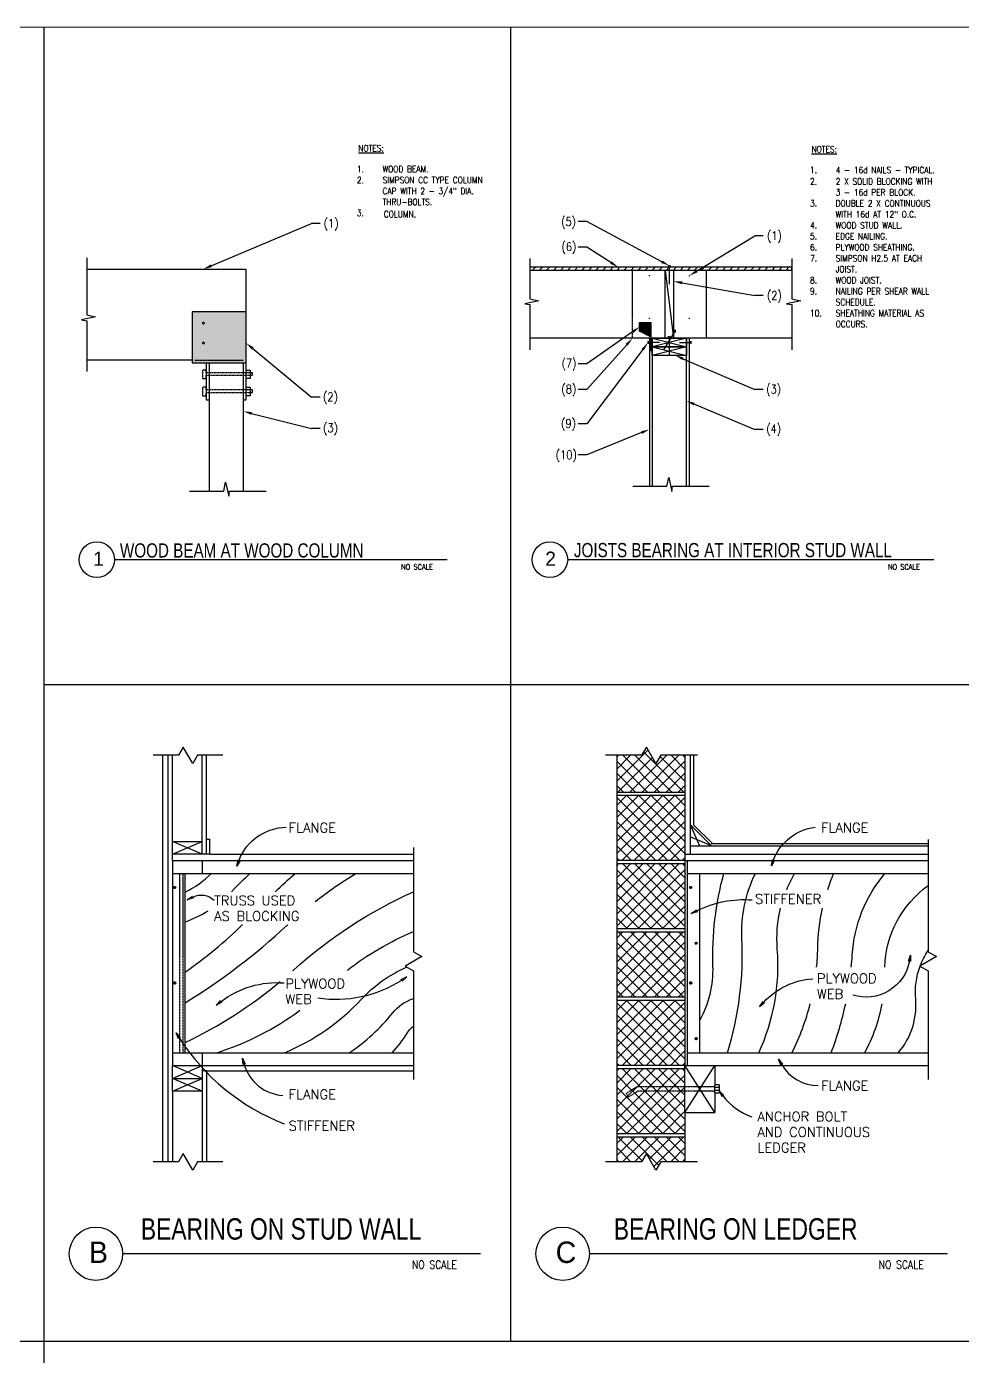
# Model space of a CAD drawing. Header units: inches. Extents: x 26998 to 46838, y -509 to 4343.
# Drawn here: x 38542 to 38936, y 3731 to 4292 of the extents above; entities that cross this region are included whole.
import ezdxf

# ---------------------------------------------------------------- set-up
doc = ezdxf.new("R2010")
doc.units = ezdxf.units.IN
doc.header["$LTSCALE"] = 0.5
doc.header["$MEASUREMENT"] = 0
doc.linetypes.add('HIDDEN', pattern=[0.375, 0.25, -0.125])
for name, color, linetype in [('BAR', 7, 'Continuous'), ('ELE', 3, 'Continuous'), ('HID', 3, 'HIDDEN'), ('N', 3, 'Continuous'), ('NTS', 7, 'Continuous'), ('R-AGSFINE', 4, 'Continuous'), ('R-AGSHEAVY', 1, 'Continuous'), ('R-AGSMEDIUM', 2, 'Continuous'), ('R-AGSTEXT', 6, 'Continuous'), ('SEC', 7, 'Continuous'), ('SIMP', 30, 'Continuous'), ('SYM', 2, 'Continuous'), ('TITLE', 7, 'Continuous'), ('Title Block', 7, 'Continuous')]:
    doc.layers.add(name, color=color, linetype=linetype)
doc.layers.add('M-TEXT', color=7, linetype='Continuous', lineweight=30)
doc.styles.add('AGSROMANS', font='romans')
doc.styles.add('BOLD', font='')
doc.styles.add('N', font='SIMPLEX', dxfattribs={"width": 0.85, "height": 1.125})
doc.styles.add('notes', font='simplex.shx', dxfattribs={"height": 4.5})
doc.styles.get('BOLD').set_extended_font_data('Futura Lt BT')

# ---------------------------------------------------------------- blocks, each defined once
blk = doc.blocks.new('*X813')
at = {"color": 0}
for p, q in [((244.46, 166.5), (244.96, 167)), ((245.7, 166.5), (246.2, 167)), ((246.93, 166.5), (247.43, 167)), ((248.17, 166.5), (248.67, 167)), ((249.41, 166.5), (249.91, 167)), ((250.65, 166.5), (251.15, 167)), ((251.88, 166.5), (252.38, 167)), ((253.12, 166.5), (253.62, 167)), ((254.36, 166.5), (254.86, 167)), ((255.6, 166.5), (256.1, 167)), ((256.83, 166.5), (257.33, 167)), ((258.07, 166.5), (258.57, 167)), ((259.31, 166.5), (259.81, 167)), ((260.55, 166.5), (261.05, 167)), ((261.78, 166.5), (262.28, 167)), ((263.02, 166.5), (263.52, 167)), ((264.26, 166.5), (264.76, 167)), ((265.49, 166.5), (265.99, 167)), ((266.73, 166.5), (267.23, 167)), ((267.97, 166.5), (268.47, 167)), ((269.21, 166.5), (269.71, 167)), ((270.44, 166.5), (270.94, 167)), ((271.68, 166.5), (272.18, 167)), ((272.92, 166.5), (273.42, 167)), ((274.16, 166.5), (274.66, 167)), ((275.39, 166.5), (275.89, 167)), ((276.63, 166.5), (277.13, 167)), ((277.87, 166.5), (278.37, 167)), ((279.11, 166.5), (279.61, 167)), ((280.34, 166.5), (280.84, 167)), ((281.58, 166.5), (282.08, 167)), ((282.82, 166.5), (283.32, 167)), ((284.06, 166.5), (284.56, 167)), ((285.29, 166.5), (285.79, 167)), ((286.53, 166.5), (287.03, 167)), ((287.77, 166.5), (288.27, 167)), ((289.01, 166.5), (289.51, 167))]:
    blk.add_line(p, q, dxfattribs=at)
blk = doc.blocks.new('*X814')
at = {"color": 0}
for p, q in [((263.25, 157.125), (265.25, 157.125)), ((263.25, 157), (265.25, 157)), ((263.25, 156.875), (265.25, 156.875)), ((263.25, 156.75), (265.25, 156.75)), ((263.25, 156.625), (265.25, 156.625)), ((263.5, 155.625), (263.5, 157.25)), ((264, 155.375), (264, 157.25)), ((264.5, 155.125), (264.5, 157.25)), ((265, 154.875), (265, 157.25)), ((263.25, 156.5), (265.25, 156.5)), ((263.25, 156.375), (265.25, 156.375)), ((263.25, 156.25), (265.25, 156.25)), ((263.25, 156.125), (265.25, 156.125)), ((263.25, 156), (265.25, 156)), ((263.25, 155.875), (265.25, 155.875)), ((263.25, 155.75), (265.25, 155.75)), ((263.5, 155.625), (265.25, 155.625)), ((263.75, 155.5), (265.25, 155.5)), ((264, 155.375), (265.25, 155.375)), ((264.25, 155.25), (265.25, 155.25)), ((264.5, 155.125), (265.25, 155.125)), ((264.75, 155), (265.25, 155)), ((265, 154.875), (265.25, 154.875))]:
    blk.add_line(p, q, dxfattribs=at)
blk = doc.blocks.new('*X815')
at = {"color": 0}
for p, q in [((0.3, 23.85), (0.42, 23.98)), ((0.3, 23.81), (0.46, 23.97)), ((0.32, 23.78), (0.49, 23.96)), ((0.32, 23.92), (0.36, 23.96)), ((0.34, 23.76), (0.51, 23.94)), ((0.36, 23.74), (0.53, 23.91)), ((0.39, 23.73), (0.54, 23.88)), ((0.44, 23.73), (0.55, 23.84))]:
    blk.add_line(p, q, dxfattribs=at)
blk = doc.blocks.new('*X816')
at = {"color": 0}
for p, q in [((0.3, 12.63), (0.46, 12.79)), ((0.3, 12.67), (0.42, 12.79)), ((0.32, 12.6), (0.49, 12.77)), ((0.33, 12.74), (0.34, 12.76)), ((0.33, 12.58), (0.51, 12.75)), ((0.36, 12.56), (0.53, 12.73)), ((0.39, 12.54), (0.54, 12.7)), ((0.43, 12.54), (0.55, 12.66))]:
    blk.add_line(p, q, dxfattribs=at)
blk = doc.blocks.new('AGSARROW')
for points in [[(-1, 0.17), (0, 0), (-1, -0.17)], [(0, 0), (-1, 0)]]:
    blk.add_lwpolyline(points)
blk = doc.blocks.new('*X817')
at = {"color": 0}
for p, q in [((47.62, 36.31), (51.29, 39.98)), ((47.62, 37.72), (49.24, 39.34)), ((47.62, 39.13), (47.82, 39.34)), ((47.73, 35), (51.81, 39.08)), ((52.68, 35), (48.34, 39.34)), ((49.14, 35), (53.48, 39.34)), ((54.1, 35), (49.76, 39.34)), ((50.56, 35), (54.9, 39.34)), ((55.51, 35), (50.77, 39.74)), ((55.62, 36.3), (52.71, 39.21)), ((55.62, 37.72), (54, 39.34)), ((55.62, 39.13), (55.41, 39.34)), ((51.27, 35), (47.62, 38.65)), ((51.97, 35), (55.62, 38.65)), ((49.85, 35), (47.62, 37.23)), ((53.38, 35), (55.62, 37.24)), ((48.44, 35), (47.62, 35.82)), ((47.62, 27.82), (54.42, 34.62)), ((47.62, 29.24), (53.01, 34.62)), ((47.62, 30.65), (51.6, 34.62)), ((47.62, 32.06), (50.18, 34.62)), ((47.62, 33.48), (48.77, 34.62)), ((55.02, 27), (47.62, 34.4)), ((48.21, 27), (55.62, 34.41)), ((55.62, 27.82), (48.81, 34.62)), ((55.62, 29.23), (50.23, 34.62)), ((55.62, 30.65), (51.64, 34.62)), ((55.62, 32.06), (53.06, 34.62)), ((55.62, 33.48), (54.47, 34.62)), ((54.8, 35), (55.62, 35.82)), ((53.61, 27), (47.62, 32.99)), ((49.63, 27), (55.62, 32.99)), ((52.2, 27), (47.62, 31.58)), ((51.04, 27), (55.62, 31.58)), ((50.78, 27), (47.62, 30.16)), ((52.46, 27), (55.62, 30.16)), ((49.37, 27), (47.62, 28.75)), ((53.87, 27), (55.62, 28.75)), ((47.95, 27), (47.62, 27.33)), ((47.62, 19.34), (54.91, 26.62)), ((47.62, 20.75), (53.5, 26.62)), ((47.62, 22.16), (52.08, 26.62)), ((47.62, 23.58), (50.67, 26.62)), ((47.62, 24.99), (49.25, 26.62)), ((47.62, 26.41), (47.84, 26.62)), ((55.62, 19.33), (48.33, 26.62)), ((55.62, 20.75), (49.74, 26.62)), ((55.62, 22.16), (51.16, 26.62)), ((55.62, 23.58), (52.57, 26.62)), ((55.62, 24.99), (53.99, 26.62)), ((55.28, 27), (55.62, 27.34)), ((55.62, 26.4), (55.4, 26.62)), ((54.54, 19), (47.62, 25.92)), ((48.7, 19), (55.62, 25.92)), ((53.12, 19), (47.62, 24.5)), ((50.11, 19), (55.62, 24.51)), ((51.71, 19), (47.62, 23.09)), ((51.53, 19), (55.62, 23.09)), ((50.3, 19), (47.62, 21.68)), ((48.88, 19), (47.62, 20.26)), ((52.94, 19), (55.62, 21.68)), ((54.36, 19), (55.62, 20.26)), ((47.62, 12.26), (53.98, 18.62)), ((47.62, 13.68), (52.57, 18.62)), ((47.62, 15.09), (51.15, 18.62)), ((47.62, 16.51), (49.74, 18.62)), ((47.62, 17.92), (48.32, 18.62)), ((54.05, 11), (47.62, 17.43)), ((47.77, 11), (55.39, 18.62)), ((55.47, 11), (47.84, 18.62)), ((49.18, 11), (55.62, 17.44)), ((55.62, 12.26), (49.26, 18.62)), ((55.62, 13.68), (50.67, 18.62)), ((55.62, 15.09), (52.09, 18.62)), ((55.62, 16.5), (53.5, 18.62)), ((55.62, 17.92), (54.91, 18.62)), ((52.64, 11), (47.62, 16.02)), ((50.6, 11), (55.62, 16.02)), ((51.23, 11), (47.62, 14.61)), ((52.01, 11), (55.62, 14.61)), ((49.81, 11), (47.62, 13.19)), ((53.43, 11), (55.62, 13.19)), ((48.4, 11), (47.62, 11.78)), ((54.84, 11), (55.62, 11.78)), ((47.62, 9.44), (48.81, 10.62)), ((47.62, 8.02), (50.22, 10.62)), ((47.62, 6.61), (51.64, 10.62)), ((47.62, 5.19), (53.05, 10.62)), ((47.62, 3.78), (54.47, 10.62)), ((54.98, 3), (47.62, 10.36)), ((48.25, 3), (55.62, 10.37)), ((55.62, 3.78), (48.77, 10.62)), ((55.62, 5.19), (50.19, 10.62)), ((55.62, 6.61), (51.6, 10.62)), ((55.62, 8.02), (53.01, 10.62)), ((55.62, 9.43), (54.43, 10.62)), ((53.57, 3), (47.62, 8.95)), ((49.67, 3), (55.62, 8.95)), ((52.15, 3), (47.62, 7.53)), ((51.08, 3), (55.62, 7.54)), ((50.74, 3), (47.62, 6.12)), ((49.33, 3), (47.62, 4.71)), ((52.5, 3), (55.62, 6.12)), ((53.91, 3), (55.62, 4.71)), ((47.91, 3), (47.62, 3.29)), ((55.33, 3), (55.62, 3.29)), ((47.62, 2.37), (47.88, 2.62)), ((47.62, 0.95), (49.29, 2.62)), ((47.62, -0.46), (50.71, 2.62)), ((49.37, 0.13), (47.62, 1.88)), ((50.41, 0.5), (48.29, 2.62)), ((51.83, 0.5), (49.7, 2.62)), ((50, 0.5), (52.12, 2.62)), ((53.24, 0.5), (51.12, 2.62)), ((51.41, 0.5), (53.54, 2.62)), ((54.65, 0.5), (52.53, 2.62)), ((52.83, 0.5), (54.95, 2.62)), ((55.62, 0.95), (53.94, 2.62)), ((54.24, 0.5), (55.62, 1.88)), ((55.62, 2.36), (55.36, 2.62)), ((53.08, -5), (47.62, 0.46)), ((47.62, -3.29), (50.91, 0)), ((47.62, -4.71), (52.33, 0)), ((48.74, -5), (53.74, 0)), ((48.94, -0.56), (50, 0.5)), ((49.73, -0.23), (49.37, 0.13)), ((50.15, -5), (55.15, 0)), ((50.91, 0), (50.41, 0.5)), ((50.91, 0), (51.41, 0.5)), ((55.62, -4.71), (50.91, 0)), ((52.33, 0), (51.83, 0.5)), ((52.33, 0), (52.83, 0.5)), ((55.62, -3.29), (52.33, 0)), ((53.74, 0), (53.24, 0.5)), ((53.74, 0), (54.24, 0.5)), ((55.62, -1.88), (53.74, 0)), ((55.15, 0), (54.65, 0.5)), ((55.15, 0), (55.62, 0.47)), ((55.62, -0.47), (55.15, 0)), ((47.62, -1.88), (48.94, -0.56)), ((51.67, -5), (47.62, -0.95)), ((54.5, -5), (49.73, -0.23)), ((51.57, -5), (55.62, -0.95)), ((50.25, -5), (47.62, -2.37)), ((52.98, -5), (55.62, -2.36)), ((48.84, -5), (47.62, -3.78)), ((54.4, -5), (55.62, -3.78)), ((47.62, -7.53), (49.78, -5.38)), ((47.62, -6.12), (48.37, -5.38)), ((50.59, -8.17), (47.8, -5.38)), ((48.3, -8.27), (51.19, -5.38)), ((52.54, -8.7), (49.22, -5.38)), ((49.71, -8.27), (52.61, -5.38)), ((53.52, -8.27), (50.63, -5.38)), ((51.47, -7.93), (54.02, -5.38)), ((51.98, -8.83), (55.44, -5.38)), ((54.94, -8.27), (52.04, -5.38)), ((55.62, -7.54), (53.46, -5.38)), ((55.62, -6.12), (54.87, -5.38)), ((49.28, -8.27), (47.62, -6.61)), ((53.96, -8.27), (55.62, -6.61)), ((47.87, -8.27), (47.62, -8.02)), ((55.37, -8.27), (55.62, -8.02))]:
    blk.add_line(p, q, dxfattribs=at)

msp = doc.modelspace()

# ---------------------------------------------------------------- linework, layer by layer
msp.add_lwpolyline([(38251.6540277, 4291.6919129, 0.5, 0.5, 0), (39746.7132624, 4291.6919129, 0, 0, 0), (39746.7132624, 3165.2426914, 0.5, 0.5, 0), (38251.6540277, 3165.2426914, 0.5, 0.5, 0)], format="xyseb")
at = {"layer": 'BAR', "color": 7}
msp.add_line((38805.0756207, 4163.4894547), (38805.0756207, 4155.0894547), dxfattribs=at)
for points in [[(38812.8756207, 4183.2894547), (38812.8756207, 4191.0894547), (38812.2756207, 4191.0894547), (38813.4756207, 4191.0894547)], [(38810.4756207, 4155.6894547), (38815.2756207, 4163.4894547), (38815.2756207, 4164.0894547), (38815.2756207, 4162.8894547)], [(38808.6756207, 4158.6894547), (38803.8756207, 4158.6894547), (38803.8756207, 4159.2894547), (38803.8756207, 4158.0894547)], [(38812.8756207, 4153.2894547), (38812.8756207, 4161.0894547), (38812.2756207, 4161.0894547), (38813.4756207, 4161.0894547)], [(38817.0756207, 4158.6894547), (38821.8756207, 4158.6894547), (38821.8756207, 4159.2894547), (38821.8756207, 4158.0894547)]]:
    msp.add_lwpolyline(points, dxfattribs=at)
for points, const_width in [([(38804.3256207, 4186.8894547, 1), (38804.6256207, 4186.8894547, 1)], 0.3), ([(38821.1256207, 4186.8894547, 1), (38821.4256207, 4186.8894547, 1)], 0.3), ([(38616.1070224, 4166.8894547, 1), (38616.7070224, 4166.8894547, 1)], 0.6), ([(38804.3256207, 4168.8894547, 1), (38804.6256207, 4168.8894547, 1)], 0.3), ([(38821.1256207, 4168.8894547, 1), (38821.4256207, 4168.8894547, 1)], 0.3), ([(38801.3256207, 4165.8894547, 1), (38801.6256207, 4165.8894547, 1)], 0.3), ([(38802.5256207, 4163.4894547, 1), (38802.8256207, 4163.4894547, 1)], 0.3), ([(38803.7256207, 4165.8894547, 1), (38804.0256207, 4165.8894547, 1)], 0.3), ([(38616.1070224, 4158.4894547, 1), (38616.7070224, 4158.4894547, 1)], 0.6)]:
    msp.add_lwpolyline(points, format="xyb", close=True, dxfattribs=dict(at, const_width=const_width))
at = {"layer": 'ELE', "color": 7}
for p, q in [((38800.2756207, 4167.0894547), (38805.0756207, 4167.0894547)), ((38800.2756207, 4163.4894547), (38800.2756207, 4167.0894547)), ((38805.0756207, 4167.0894547), (38805.0756207, 4161.0894547)), ((38805.0756207, 4161.0894547), (38800.2756207, 4163.4894547))]:
    msp.add_line(p, q, dxfattribs=at)
at = {"layer": 'ELE', "color": 7, "linetype": 'HIDDEN'}
for points in [[(38617.6070224, 4144.8758299), (38637.0561466, 4144.8758299), (38637.0561466, 4145.9023789), (38617.6070224, 4145.9023789), (38617.6070224, 4147.0894547), (38615.9672621, 4147.0894547), (38615.9672621, 4143.4894547), (38617.6070224, 4143.4894547)], [(38617.6070224, 4137.6758299), (38637.0561466, 4137.6758299), (38637.0561466, 4138.7023789), (38617.6070224, 4138.7023789), (38617.6070224, 4139.8894547), (38615.9672621, 4139.8894547), (38615.9672621, 4136.2894547), (38617.6070224, 4136.2894547)]]:
    msp.add_lwpolyline(points, close=True, dxfattribs=at)
at = {"layer": 'ELE', "color": 7}
for points in [[(38636.1631843, 4147.0894547), (38636.1631843, 4143.4894547), (38634.4070224, 4143.4894547), (38634.4070224, 4147.0894547)], [(38636.1631843, 4139.8894547), (38636.1631843, 4136.2894547), (38634.4070224, 4136.2894547), (38634.4070224, 4139.8894547)]]:
    msp.add_lwpolyline(points, close=True, dxfattribs=at)
at = {"layer": 'HID', "color": 7}
for p, q in [((38797.2756207, 4160.4894547), (38797.2756207, 4189.2894547)), ((38612.8070224, 4151.2894547), (38633.2070224, 4151.2894547))]:
    msp.add_line(p, q, dxfattribs=at)
at = {"layer": 'M-TEXT'}
for p, q in [((38745.9668599, 3737.4171344), (38745.9668599, 4291.6919129)), ((38549.1759163, 4014.5545236), (39336.3396909, 4014.5545236))]:
    msp.add_line(p, q, dxfattribs=at)
at = {"layer": 'N', "color": 7}
for p, q in [((38619.7249098, 4191.0864599), (38662.0070224, 4208.8894547)), ((38665.6070224, 4208.8894547), (38662.0070224, 4208.8894547)), ((38778.0756207, 4209.6894547), (38774.4756207, 4209.6894547)), ((38809.7006667, 4192.7864129), (38778.0756207, 4209.6894547)), ((38824.3507355, 4188.7612637), (38848.8756207, 4203.6894547)), ((38852.4756207, 4203.6894547), (38848.8756207, 4203.6894547)), ((38778.0756207, 4198.8894547), (38774.4756207, 4198.8894547)), ((38788.2384393, 4192.4222065), (38778.0756207, 4198.8894547)), ((38818.221466, 4183.8673766), (38848.8756207, 4178.4894547)), ((38852.4756207, 4178.4894547), (38848.8756207, 4178.4894547)), ((38797.3301306, 4163.2196508), (38778.0756207, 4149.6894547)), ((38637.1824847, 4156.1966815), (38662.0070224, 4135.6894547)), ((38794.8839108, 4157.7987811), (38778.0756207, 4138.8894547)), ((38801.7075619, 4155.8155164), (38778.0756207, 4124.4894547)), ((38818.5845428, 4151.8713452), (38848.8756207, 4138.8894547)), ((38778.0756207, 4149.6894547), (38774.4756207, 4149.6894547)), ((38778.0756207, 4138.8894547), (38774.4756207, 4138.8894547)), ((38852.4756207, 4138.8894547), (38848.8756207, 4138.8894547)), ((38665.6070224, 4135.6894547), (38662.0070224, 4135.6894547)), ((38636.6995354, 4128.8163264), (38662.0070224, 4122.4894547)), ((38823.3986976, 4132.7048393), (38848.8756207, 4122.0894547)), ((38665.6070224, 4122.4894547), (38662.0070224, 4122.4894547)), ((38778.0756207, 4124.4894547), (38774.4756207, 4124.4894547)), ((38852.4756207, 4122.0894547), (38848.8756207, 4122.0894547)), ((38801.1436516, 4120.7263764), (38778.0756207, 4111.2894547)), ((38778.0756207, 4111.2894547), (38774.4756207, 4111.2894547))]:
    msp.add_line(p, q, dxfattribs=at)
for points in [[(38619.957744, 4190.5334787), (38619.4920756, 4191.6394411), (38616.4070224, 4189.6894547)], [(38788.5605646, 4192.9284034), (38787.916314, 4191.9160096), (38791.2756207, 4190.4894547)], [(38809.983493, 4193.3155719), (38809.4178403, 4192.2572539), (38812.8756207, 4191.0894547)], [(38824.6627036, 4188.2487446), (38824.0387673, 4189.2737828), (38821.2756207, 4186.8894547)], [(38818.1177863, 4183.2764024), (38818.3251456, 4184.4583508), (38814.6756207, 4184.4894547)], [(38796.9851632, 4163.7105659), (38797.6750979, 4162.7287358), (38800.2756207, 4165.2894547)], [(38636.8003558, 4155.7341044), (38637.5646136, 4156.6592585), (38634.4070224, 4158.4894547)], [(38794.4354653, 4158.1973994), (38795.3323564, 4157.4001628), (38797.2756207, 4160.4894547)], [(38801.2285722, 4156.1768595), (38802.1865517, 4155.4541733), (38803.8756207, 4158.6894547)], [(38818.3481912, 4151.3198582), (38818.8208944, 4152.4228322), (38815.2756207, 4153.2894547)], [(38823.1679284, 4132.1509932), (38823.6294668, 4133.2586855), (38820.0756207, 4134.0894547)], [(38636.554014, 4128.2342409), (38636.8450568, 4129.3984119), (38633.2070224, 4129.6894547)], [(38800.9164719, 4121.2817046), (38801.3708313, 4120.1710483), (38804.4756207, 4122.0894547)]]:
    msp.add_solid(points, dxfattribs=at)
at = {"layer": 'R-AGSFINE'}
for p, q in [((38821.704876, 3955.4123768), (38825.5232526, 3946.5028314)), ((38615.9027612, 3942.9028314), (38603.3027612, 3948.3028314)), ((38603.3027612, 3942.9028314), (38615.9027612, 3948.3028314)), ((38830.6144215, 3946.5028314), (38821.704876, 3950.321208)), ((38603.3027612, 3848.4028314), (38615.9027612, 3853.8028314)), ((38615.9027612, 3848.4028314), (38603.3027612, 3853.8028314)), ((38832.054876, 3834.0028314), (38819.454876, 3853.8028314)), ((38819.454876, 3834.0028314), (38832.054876, 3853.8028314)), ((38615.9027612, 3843.0028314), (38603.3027612, 3848.4028314)), ((38603.3027612, 3843.0028314), (38615.9027612, 3848.4028314))]:
    msp.add_line(p, q, dxfattribs=at)
at = {"layer": 'R-AGSFINE', "linetype": 'HIDDEN'}
for p, q in [((38615.9027612, 3940.2028314), (38615.9027612, 3934.8028314)), ((38606.4527612, 3859.2028314), (38606.4527612, 3934.8028314)), ((38607.8027612, 3859.2028314), (38607.8027612, 3934.8028314)), ((38799.031637, 3844.8028314), (38794.7305886, 3842.0390243)), ((38795.7036651, 3840.5247185), (38794.7305886, 3842.0390243)), ((38799.560115, 3843.0028314), (38795.7036651, 3840.5247185)), ((38832.054876, 3844.8028314), (38799.031637, 3844.8028314)), ((38832.054876, 3843.0028314), (38799.560115, 3843.0028314))]:
    msp.add_line(p, q, dxfattribs=at)
at = {"layer": 'R-AGSFINE'}
for points in [[(38624.5962956, 3984.6244361), (38613.9722121, 3984.6244361), (38611.9472121, 3981.1170333), (38607.8972121, 3988.131839), (38605.8722121, 3984.6244361), (38595.2481286, 3984.6244361)], [(38824.7953427, 3984.6244361), (38809.2486063, 3984.6244361), (38807.2236063, 3981.1170333), (38803.1736063, 3988.131839), (38801.1486063, 3984.6244361), (38785.8846287, 3984.6244361)], [(38921.9857718, 3949.0862297), (38921.9857718, 3901.8157327), (38925.4931747, 3899.7907327), (38918.4783689, 3895.7407327), (38921.9857718, 3893.7157327), (38921.9857718, 3847.9179715)], [(38704.933657, 3945.8213702), (38704.933657, 3901.8157327), (38708.4410599, 3899.7907327), (38701.4262541, 3895.7407327), (38704.933657, 3893.7157327), (38704.933657, 3847.9179715)], [(38624.5962956, 3813.2321413), (38613.9722121, 3813.2321413), (38611.9472121, 3809.7247384), (38607.8972121, 3816.7395442), (38605.8722121, 3813.2321413), (38595.2481286, 3813.2321413)], [(38824.7953427, 3813.2321413), (38809.2486063, 3813.2321413), (38807.2236063, 3809.7247384), (38803.1736063, 3816.7395442), (38801.1486063, 3813.2321413), (38785.8846287, 3813.2321413)]]:
    msp.add_lwpolyline(points, dxfattribs=at)
for points in [[(38608.7027612, 3926.9694635, 0.0839457554), (38619.7429179, 3934.8028314, -2.8382465786)], [(38628.2984104, 3927.1057793, 0.0057832568), (38629.1341081, 3927.9882201, -0.0217788433), (38636.0142558, 3934.8028314, 10.2916847593)], [(38646.6723793, 3927.1057793, -0.0118440311), (38655.1030184, 3934.8028314, 0.0780039407)], [(38663.4521354, 3922.923832, -0.0282393642), (38680.5883976, 3934.8028314, 0.6669284114)], [(38825.754876, 3872.9279618, 0.1349265106), (38831.2437083, 3895.7071242, -0.0744617565), (38835.833627, 3934.8028314, -0.2537879773)], [(38837.3859208, 3859.2028314, 0.0865961254), (38843.4541704, 3907.3308623, -0.1262551112), (38849.1330319, 3934.8028314, -0.1486539956)], [(38862.3318409, 3928.0260879, -0.0346586735), (38865.6927647, 3934.8028314, -0.1071588921)], [(38879.632079, 3928.0260879, -0.0213773359), (38882.1789522, 3934.8028314, 0.2304571614)], [(38889.5688437, 3895.2221933, 0.0093221087), (38889.9702183, 3900.3566198, -0.1622185978), (38903.7686841, 3934.8028314, -0.3729354774)], [(38654.13322, 3893.8361182, 0.000728846), (38654.5600254, 3894.2184189, -0.0767889133), (38704.933657, 3927.1230483, 16.8588534287)], [(38903.7395886, 3895.2221933, -0.2357490238), (38921.9857718, 3929.6797262, -0.2919685542)], [(38850.5728981, 3859.2028314, 0.128762646), (38858.3780693, 3902.8750964, -0.0798658876), (38859.7661758, 3920.1608264, -0.1071588921)], [(38874.9637868, 3895.2221933, 0.0196483002), (38875.4339533, 3903.262554, -0.0503626943), (38877.4673888, 3920.1608264, 0.2304571614)], [(38608.7027612, 3914.359828, 0.0511537438), (38618.3362293, 3919.0677168, -0.0187871277)], [(38608.7027612, 3893.2199064, 0.0398717603), (38632.8898815, 3913.2235074, -0.0223900452)], [(38608.7027612, 3880.2424578, 0.0485346119), (38651.599473, 3912.8440308, -0.0007571669), (38652.0106297, 3913.2235074, 0.6669284114)], [(38677.0938859, 3894.0392178, -0.0630224833), (38704.933657, 3910.296564, 0.2117131722)], [(38918.6556827, 3895.8431049, -0.0573011018), (38921.9857718, 3902.2844141, -0.3959788046)], [(38650.5574393, 3859.2028314, 0.1078197447), (38682.9464942, 3881.6852967, -0.1010919097), (38702.0922207, 3895.3562367, 0.0891117738)], [(38909.3678439, 3859.2028314, 0.2048240695), (38916.7169454, 3881.7586385, -0.1119883841), (38918.5923997, 3895.6748969, -0.3959788046)], [(38608.7027612, 3863.4510505, 0.0607525697), (38648.7302507, 3889.1841016, -0.0767889133)], [(38677.9530111, 3859.2028314, 0.0749793312), (38696.181903, 3875.9409491, -0.1416602259), (38704.933657, 3882.0710258, -0.737857803)], [(38622.040325, 3859.2028314, 0.0843960251), (38657.0721596, 3877.1295993, -0.0882783071)], [(38864.5433179, 3859.2028314, 0.0539748458), (38872.2698208, 3879.8753416, -0.0503626943)], [(38881.0969589, 3859.2028314, 0.0390738169), (38887.2038981, 3879.8753416, -0.1571098388)], [(38895.2633083, 3859.2028314, 0.0786945709), (38902.5710634, 3879.8753416, -0.2457250332)], [(38695.9506351, 3859.2028314, 0.0488003297), (38702.2771572, 3867.4114632, -0.0802824567), (38704.933657, 3870.4444266, -2.8200276395)]]:
    msp.add_lwpolyline(points, format="xyb", dxfattribs=at)
at = {"layer": 'R-AGSHEAVY'}
for p, q in [((38599.2527612, 3813.2321413), (38599.2527612, 3984.6244361)), ((38603.3027612, 3948.3028314), (38603.3027612, 3984.6244361)), ((38615.9027612, 3948.3028314), (38615.9027612, 3984.6244361)), ((38617.7027612, 3949.2028314), (38617.7027612, 3984.6244361)), ((38790.654876, 3984.6244361), (38790.654876, 3813.2321413)), ((38819.454876, 3984.6244361), (38819.454876, 3853.8028314)), ((38823.054876, 3984.6244361), (38823.054876, 3955.335169)), ((38823.054876, 3955.335169), (38830.9872137, 3947.4028314)), ((38603.3027612, 3948.3028314), (38615.9027612, 3948.3028314)), ((38617.7027612, 3949.2028314), (38619.0527612, 3949.2028314)), ((38619.0527612, 3942.9028314), (38619.0527612, 3949.2028314)), ((38619.0527612, 3942.9028314), (38704.933657, 3942.9028314)), ((38830.5372137, 3947.4028314), (38921.9857718, 3947.4028314)), ((38603.3027612, 3940.2028314), (38704.933657, 3940.2028314)), ((38603.3027612, 3940.2028314), (38603.3027612, 3853.8028314)), ((38819.454876, 3940.2028314), (38921.9857718, 3940.2028314)), ((38603.3027612, 3853.8028314), (38704.933657, 3853.8028314)), ((38819.454876, 3853.8028314), (38921.9857718, 3853.8028314)), ((38832.054876, 3853.8028314), (38832.054876, 3845.7028314)), ((38617.7027612, 3851.5528314), (38617.7027612, 3813.2321413)), ((38617.7027612, 3851.5528314), (38704.933657, 3851.5528314)), ((38615.9027612, 3843.0028314), (38603.3027612, 3843.0028314)), ((38603.3027612, 3843.0028314), (38603.3027612, 3813.2321413)), ((38615.9027612, 3843.0028314), (38615.9027612, 3813.2321413)), ((38833.854876, 3845.7028314), (38832.054876, 3845.7028314)), ((38833.854876, 3842.1028314), (38832.054876, 3842.1028314)), ((38832.054876, 3842.1028314), (38832.054876, 3834.0028314)), ((38833.854876, 3845.7028314), (38833.854876, 3842.1028314)), ((38819.454876, 3834.0028314), (38832.054876, 3834.0028314)), ((38819.454876, 3834.0028314), (38819.454876, 3813.2321413))]:
    msp.add_line(p, q, dxfattribs=at)
for centre in [(38604.2635531, 3928.8631465), (38821.8764675, 3928.8631465), (38824.1329137, 3905.4074184), (38604.2635531, 3888.5982444), (38821.8764675, 3888.5982444), (38824.1329137, 3865.1425163)]:
    msp.add_circle(centre, 0.45, dxfattribs=at)
at = {"layer": 'R-AGSMEDIUM'}
for p, q in [((38601.5027612, 3813.2321413), (38601.5027612, 3984.6244361)), ((38821.704876, 3984.6244361), (38821.704876, 3942.9028314)), ((38819.454876, 3969.0028314), (38790.654876, 3969.0028314)), ((38819.454876, 3967.6528314), (38790.654876, 3967.6528314)), ((38821.704876, 3955.4123768), (38830.6144215, 3946.5028314)), ((38603.3027612, 3940.2028314), (38603.3027612, 3948.3028314)), ((38615.9027612, 3942.9028314), (38615.9027612, 3948.3028314)), ((38617.7027612, 3942.9028314), (38617.7027612, 3949.2028314)), ((38619.0527612, 3942.9028314), (38603.3027612, 3942.9028314)), ((38819.454876, 3942.9028314), (38921.9857718, 3942.9028314)), ((38821.704876, 3946.5028314), (38921.9857718, 3946.5028314)), ((38819.454876, 3940.2028314), (38790.654876, 3940.2028314)), ((38819.454876, 3938.8528314), (38790.654876, 3938.8528314)), ((38820.354876, 3940.2028314), (38820.354876, 3853.8028314)), ((38603.3027612, 3934.8028314), (38704.933657, 3934.8028314)), ((38608.7027612, 3859.2028314), (38608.7027612, 3934.8028314)), ((38820.354876, 3934.8028314), (38921.9857718, 3934.8028314)), ((38825.754876, 3859.2028314), (38825.754876, 3934.8028314)), ((38819.454876, 3911.4028314), (38790.654876, 3911.4028314)), ((38819.454876, 3910.0528314), (38790.654876, 3910.0528314)), ((38819.454876, 3882.6028314), (38790.654876, 3882.6028314)), ((38819.454876, 3881.2528314), (38790.654876, 3881.2528314)), ((38603.3027612, 3859.2028314), (38704.933657, 3859.2028314)), ((38615.9027612, 3859.2028314), (38615.9027612, 3843.0028314)), ((38820.354876, 3859.2028314), (38921.9857718, 3859.2028314)), ((38603.3027612, 3843.0028314), (38603.3027612, 3853.8028314)), ((38819.454876, 3853.8028314), (38790.654876, 3853.8028314)), ((38819.454876, 3834.0028314), (38819.454876, 3853.8028314)), ((38603.3027612, 3848.4028314), (38615.9027612, 3848.4028314)), ((38617.7027612, 3851.5528314), (38615.9027612, 3851.5528314)), ((38819.454876, 3852.4528314), (38790.654876, 3852.4528314)), ((38832.054876, 3842.1028314), (38832.054876, 3845.7028314)), ((38833.854876, 3844.5028314), (38832.054876, 3844.5028314)), ((38833.854876, 3843.3028314), (38832.054876, 3843.3028314)), ((38819.454876, 3825.0028314), (38790.654876, 3825.0028314)), ((38819.454876, 3823.6528314), (38790.654876, 3823.6528314))]:
    msp.add_line(p, q, dxfattribs=at)
at = {"layer": 'R-AGSTEXT'}
for points in [[(38631.4127251, 3940.3737628, -0.305909196), (38651.3556178, 3954.2729852, 0.9851720795)], [(38856.8179121, 3940.5269454, -0.2774605946), (38874.2873307, 3954.3075695, -0.0633826162)], [(38612.0089435, 3924.8718466, -0.3210400284), (38620.9091014, 3923.5227819, 2.3682865859)], [(38824.4923093, 3919.0801878, -0.1395543023), (38847.8020001, 3923.6138677, 0.0426349532)], [(38914.0856671, 3897.749484, -0.449520752), (38890.2169119, 3883.5202193, -0.7317728403)], [(38623.9507475, 3880.852554, -0.1859223617), (38650.386783, 3888.6326081, 0.040737574)], [(38699.8893014, 3889.7118732, -0.1835484491), (38664.6015349, 3882.2014805, -13.0163200411)], [(38852.7012653, 3880.5190935, -0.1918211906), (38873.3277167, 3890.4263019, -0.0343827067)], [(38606.3048517, 3865.3192264, 0.1585763027), (38650.5098778, 3829.2101426, -4.7580734791)], [(38633.6085013, 3854.3257364, 0.3211099954), (38649.937896, 3841.2217366, 0.027422775)], [(38860.2342009, 3854.1734083, 0.2688045954), (38875.6396433, 3845.3842873, -0.2395281289)], [(38835.4959352, 3840.9290553, 0.1485845648), (38847.6037727, 3832.2394042, 0.1652233357)]]:
    msp.add_lwpolyline(points, format="xyb", dxfattribs=at)
at = {"layer": 'SEC', "color": 7}
for p, q in [((38567.2070224, 4189.6894547), (38634.4070224, 4189.6894547)), ((38634.4070224, 4171.6894547), (38634.4070224, 4189.6894547)), ((38754.0756207, 4189.2894547), (38812.8756207, 4189.2894547)), ((38811.0756207, 4160.4894547), (38811.0756207, 4189.2894547)), ((38812.8756207, 4189.2894547), (38820.0756207, 4189.2894547)), ((38814.6756207, 4189.2894547), (38814.6756207, 4160.4894547)), ((38828.4756207, 4160.4894547), (38828.4756207, 4189.2894547)), ((38611.6070224, 4171.6894547), (38611.6070224, 4150.0894547)), ((38634.4070224, 4171.6894547), (38611.6070224, 4171.6894547)), ((38634.4070224, 4150.0894547), (38634.4070224, 4171.6894547)), ((38864.4756207, 4160.4894547), (38754.0756207, 4160.4894547)), ((38804.4756207, 4160.4894547), (38804.4756207, 4098.0894547)), ((38820.0756207, 4160.4894547), (38805.6756207, 4160.4894547)), ((38805.6756207, 4160.4894547), (38805.6756207, 4098.0894547)), ((38820.0756207, 4098.0894547), (38820.0756207, 4160.4894547)), ((38821.2756207, 4160.4894547), (38820.0756207, 4160.4894547)), ((38821.2756207, 4160.4894547), (38821.2756207, 4098.0894547)), ((38611.6070224, 4151.2894547), (38567.2070224, 4151.2894547)), ((38611.6070224, 4150.0894547), (38634.4070224, 4150.0894547)), ((38617.6070224, 4150.0894547), (38617.6070224, 4134.4894547)), ((38618.8070224, 4150.0894547), (38618.8070224, 4096.0894547)), ((38633.2070224, 4150.0894547), (38633.2070224, 4096.0894547)), ((38634.4070224, 4134.4894547), (38634.4070224, 4150.0894547)), ((38617.6070224, 4134.4894547), (38618.8070224, 4134.4894547)), ((38633.2070224, 4134.4894547), (38634.4070224, 4134.4894547)), ((38770.0303165, 4067.1784658), (38924.4033723, 4067.1784658))]:
    msp.add_line(p, q, dxfattribs=at)
for points in [[(38567.2070224, 4194.4894547), (38567.2070224, 4170.317641), (38570.9607534, 4169.5375698), (38565.0119279, 4168.2085824), (38567.2070224, 4167.917641), (38567.2070224, 4146.4894547)], [(38754.0756207, 4189.2894547), (38864.4756207, 4189.2894547), (38864.4756207, 4190.4894547), (38754.0756207, 4190.4894547), (38754.0756207, 4189.2894547)], [(38864.4756207, 4194.0894547), (38864.4756207, 4177.117641), (38868.2293516, 4176.3375698), (38862.2805261, 4175.0085824), (38864.4756207, 4174.717641), (38864.4756207, 4155.6894547)], [(38805.6756207, 4160.4894547), (38820.0756207, 4160.4894547), (38820.0756207, 4156.8894547), (38805.6756207, 4156.8894547), (38805.6756207, 4160.4894547)], [(38805.6756207, 4156.8894547), (38820.0756207, 4156.8894547), (38820.0756207, 4153.2894547), (38805.6756207, 4153.2894547), (38805.6756207, 4156.8894547)], [(38610.556226, 4096.0894547), (38624.9524931, 4096.0894547), (38625.7325643, 4099.8431856), (38627.0615517, 4093.8943601), (38627.3524931, 4096.0894547), (38642.8099538, 4096.0894547)], [(38797.4248242, 4098.0894547), (38811.8210914, 4098.0894547), (38812.6011626, 4101.8431856), (38813.93015, 4095.8943601), (38814.2210914, 4098.0894547), (38829.6785521, 4098.0894547)]]:
    msp.add_lwpolyline(points, dxfattribs=at)
at = {"layer": 'SEC'}
msp.add_lwpolyline([(38754.0756207, 4194.0894547), (38754.0756207, 4177.117641), (38757.8293516, 4176.3375698), (38751.8805261, 4175.0085824), (38754.0756207, 4174.717641), (38754.0756207, 4155.6894547)], dxfattribs=at)
at = {"layer": 'SEC', "color": 7}
for centre, radius in [((38571.4459732, 4067.1304486), 7.5), ((38762.495799, 4067.1304486), 7.5), ((38571.087515, 3774.4203769), 11.25), ((38767.8784587, 3774.4203769), 11.25)]:
    msp.add_circle(centre, radius, dxfattribs=at)
at = {"layer": 'SIMP', "color": 7}
msp.add_solid([(38611.6070224, 4150.0894547), (38634.4070224, 4150.0894547), (38611.6070224, 4171.6894547), (38634.4070224, 4171.6894547)], dxfattribs=at)
at = {"layer": 'SYM', "color": 7}
for p, q in [((38811.0756207, 4189.2894547), (38814.6756207, 4160.4894547)), ((38805.6756207, 4160.4894547), (38820.0756207, 4156.8894547)), ((38820.0756207, 4160.4894547), (38805.6756207, 4156.8894547)), ((38820.0756207, 4156.8894547), (38805.6756207, 4153.2894547)), ((38805.6756207, 4156.8894547), (38820.0756207, 4153.2894547))]:
    msp.add_line(p, q, dxfattribs=at)
at = {"layer": 'TITLE'}
for p, q in [((38578.9804907, 4067.1784658), (38719.120758, 4067.1784658)), ((38582.3892912, 3774.4924027), (38733.2939811, 3774.4924027)), ((38779.1802349, 3774.4924027), (38930.0849248, 3774.4924027))]:
    msp.add_line(p, q, dxfattribs=at)
at = {"layer": 'Title Block'}
for p, q in [((38549.1759163, 4291.6919129), (38549.1759163, 3165.2426914)), ((39746.7132624, 3737.4171344), (38252.0540277, 3737.4171344))]:
    msp.add_line(p, q, dxfattribs=at)

# ---------------------------------------------------------------- block references
at = {"layer": 'R-AGSFINE', "xscale": 3.6, "yscale": 3.6, "zscale": 3.6}
for name, p in [('*X817', (38619.222087, 3843.0028314)), ('*X815', (38602.7419616, 3843.0028314)), ('*X815', (38820.354876, 3843.0028314)), ('*X816', (38602.7419616, 3843.0028314)), ('*X816', (38820.354876, 3843.0028314))]:
    msp.add_blockref(name, p, dxfattribs=at)
at = {"layer": 'R-AGSFINE', "xscale": -3.6, "yscale": 3.6, "zscale": 3.6, "rotation": 180}
for name in ['*X816', '*X815']:
    msp.add_blockref(name, (38822.6113223, 3951.0028314), dxfattribs=at)
at = {"layer": 'R-AGSTEXT'}
for p, xscale, yscale, zscale, rotation in [((38630.44044, 3937.8549015), 2.7, 2.7, 2.7, 248.8933205182637), ((38855.8627526, 3938.0015405), 2.699999999999999, 2.699999999999999, 2.699999999999999, 249.2823626869042), ((38609.6027612, 3923.6469846), 2.7, 2.7, 2.7, 206.978272334608), ((38822.0843622, 3917.8587989), 2.700000000000001, 2.700000000000001, 2.700000000000001, 206.8956039165298), ((38914.5910906, 3900.4017561), 2.7, 2.7, 2.7, 79.21093023209032), ((38702.1584047, 3891.1751469), 2.7, 2.7, 2.7, 32.81670357183805), ((38621.8076506, 3879.2102582), 2.7, 2.7, 2.7, 217.4636308135129), ((38850.8727636, 3878.532493), 2.7, 2.7, 2.7, 227.3729934142555), ((38604.8448261, 3867.5904211), 2.7, 2.7, 2.7, 122.73472295544), ((38632.8801943, 3856.9256535), 2.7, 2.7, 2.7, 105.6489945502843), ((38858.8759281, 3856.5068811), 2.7, 2.7, 2.7, 120.2029186902271), ((38833.854876, 3843.0730993), 2.7, 2.7, 2.7, 127.4305754607137)]:
    msp.add_blockref('AGSARROW', p, dxfattribs=dict(at, xscale=xscale, yscale=yscale, zscale=zscale, rotation=rotation))
at = {"layer": 'SIMP', "color": 7, "xscale": 2.4, "yscale": 2.4, "zscale": 2.4}
msp.add_blockref('*X814', (38168.4756207, 3789.6894547), dxfattribs=at)
at = {"layer": 'SYM', "color": 7, "xscale": 2.4, "yscale": 2.4, "zscale": 2.4}
msp.add_blockref('*X813', (38168.4756207, 3789.6894547), dxfattribs=at)

# ---------------------------------------------------------------- texts
at = {"layer": 'N', "color": 7, "width": 0.85}
for s, height, style, p in [('%%UNOTES:', 2.7, 'notes', (38681.7369443, 4239.2740213)), ('%%UNOTES:', 2.7, 'notes', (38872.7867701, 4238.8740213)), ('2.', 2.7, 'N', (38681.1290214, 4225.8608833)), ('1.', 2.7, 'N', (38681.1290214, 4230.4894547)), ('WOOD BEAM.', 2.7, 'N', (38691.9290214, 4230.4894547)), ('SIMPSON CC TYPE COLUMN', 2.7, 'N', (38691.9290214, 4225.8608833)), ('1.', 2.7, 'N', (38872.1788473, 4230.0894547)), ('4 - 16d NAILS - TYPICAL.', 2.7, 'N', (38882.9788473, 4230.0894547)), ('CAP WITH 2 - 3/4" DIA.', 2.7, 'N', (38691.9290214, 4221.2323118)), ('2.', 2.7, 'N', (38872.1788473, 4225.2894547)), ('2 X SOLID BLOCKING WITH', 2.7, 'N', (38882.9788473, 4225.2894547)), ('3 - 16d PER BLOCK.', 2.7, 'N', (38882.9788473, 4220.6608833)), ('THRU-BOLTS.', 2.7, 'N', (38691.9290214, 4216.6037404)), ('3.', 2.7, 'N', (38872.1788473, 4216.0323118)), ('DOUBLE 2 X CONTINUOUS', 2.7, 'N', (38882.9788473, 4216.0323118)), ('3.', 2.7, 'N', (38681.1290214, 4211.975169)), ('COLUMN.', 2.7, 'N', (38692.4413884, 4211.4914994)), ('WITH 16d AT 12" O.C.', 2.7, 'N', (38882.9788473, 4211.4037404)), ('4.', 2.7, 'N', (38872.1788473, 4206.775169)), ('WOOD STUD WALL.', 2.7, 'N', (38882.9788473, 4206.775169)), ('5.', 2.7, 'N', (38872.1788473, 4202.1465975)), ('EDGE NAILING.', 2.7, 'N', (38882.9788473, 4202.1465975)), ('7.', 2.7, 'N', (38872.1788473, 4192.8894547)), ('6.', 2.7, 'N', (38872.1788473, 4197.5180261)), ('SIMPSON H2.5 AT EACH', 2.7, 'N', (38882.9788473, 4192.8894547)), ('PLYWOOD SHEATHING.', 2.7, 'N', (38882.9788473, 4197.5180261)), ('JOIST.', 2.7, 'N', (38882.9788473, 4188.2608833)), ('8.', 2.7, 'N', (38872.1788473, 4183.6323118)), ('WOOD JOIST.', 2.7, 'N', (38882.9788473, 4183.6323118)), ('9.', 2.7, 'N', (38872.1788473, 4179.0037404)), ('NAILING PER SHEAR WALL', 2.7, 'N', (38882.9788473, 4179.0037404)), ('10.', 2.7, 'N', (38872.1788473, 4169.7465975)), ('SCHEDULE.', 2.7, 'N', (38882.9788473, 4174.375169)), ('SHEATHING MATERIAL AS', 2.7, 'N', (38882.9788473, 4169.7465975)), ('OCCURS.', 2.7, 'N', (38882.9788473, 4165.1180261)), ('NO SCALE', 2.25, 'notes', (38699.7797746, 4062.942882)), ('NO SCALE', 2.25, 'notes', (38905.0623889, 4062.942882)), ('NO SCALE', 3.375, 'notes', (38704.2825061, 3768.1390269)), ('NO SCALE', 3.375, 'notes', (38901.0734497, 3768.1390269))]:
    msp.add_text(s, height=height, dxfattribs=dict(at, style=style)).set_placement(p)
at = {"layer": 'NTS', "color": 7, "style": 'notes', "width": 0.85}
for s, p in [('(5)', (38767.2309849, 4207.9171236)), ('(1)', (38667.1326221, 4207.1623982)), ('(1)', (38854.0012203, 4201.9623982)), ('(6)', (38767.3622741, 4197.324368)), ('(2)', (38854.0012203, 4176.7623982)), ('(7)', (38767.4148919, 4148.1742905)), ('(8)', (38767.3363804, 4137.262092)), ('(3)', (38853.6889903, 4137.2245472)), ('(2)', (38666.8203921, 4134.0245472)), ('(3)', (38666.8462858, 4120.8952123)), ('(9)', (38767.1982025, 4122.7649427)), ('(4)', (38853.714884, 4120.4952123)), ('(10)', (38764.9621143, 4109.542387))]:
    msp.add_text(s, height=3.6, dxfattribs=at).set_placement(p)
at = {"layer": 'R-AGSTEXT', "style": 'AGSROMANS'}
for s, p in [('FLANGE', (38652.3412794, 3952.0938696)), ('FLANGE', (38876.8460226, 3952.0938696)), ('STIFFENER', (38848.9857576, 3922.0379108)), ('TRUSS USED', (38620.9531092, 3921.381573)), ('AS BLOCKING', (38620.9531092, 3914.8244302)), ('PLYWOOD', (38875.0905834, 3888.5317937)), ('PLYWOOD', (38650.9524214, 3886.3332967)), ('WEB', (38650.9524214, 3879.7761539)), ('WEB', (38875.0905834, 3881.9746509)), ('FLANGE', (38876.8460226, 3843.2880754)), ('FLANGE', (38652.3412794, 3839.6239122)), ('STIFFENER', (38652.3412794, 3826.4032783)), ('ANCHOR BOLT', (38849.9756262, 3830.2756817)), ('AND CONTINUOUS', (38849.9756262, 3823.7185389)), ('LEDGER', (38849.9756262, 3817.161396))]:
    msp.add_text(s, height=4.05, dxfattribs=at).set_placement(p)
at = {"layer": 'TITLE', "style": 'BOLD', "width": 0.8}
for s, height, p in [('WOOD BEAM AT WOOD COLUMN', 6, (38581.1911356, 4068.0270277)), ('JOISTS BEARING AT INTERIOR STUD WALL', 6, (38772.6094023, 4068.1684547)), ('BEARING ON STUD WALL', 9, (38590.028676, 3780.3939852)), ('BEARING ON LEDGER', 9, (38789.4499485, 3780.3939852))]:
    msp.add_text(s, height=height, dxfattribs=at).set_placement(p)
at = {"layer": 'TITLE', "attachment_point": 1, "style": 'BOLD'}
for s, insert, char_height in [('1', (38569.9627918, 4070.5508814), 6), ('2', (38760.5285351, 4070.5508814), 6), ('B', (38568.1366191, 3779.5510261), 9), ('C', (38764.9275627, 3779.5510261), 9)]:
    msp.add_mtext(s, dxfattribs=dict(at, insert=insert, char_height=char_height))

doc.saveas('drawing.dxf')
